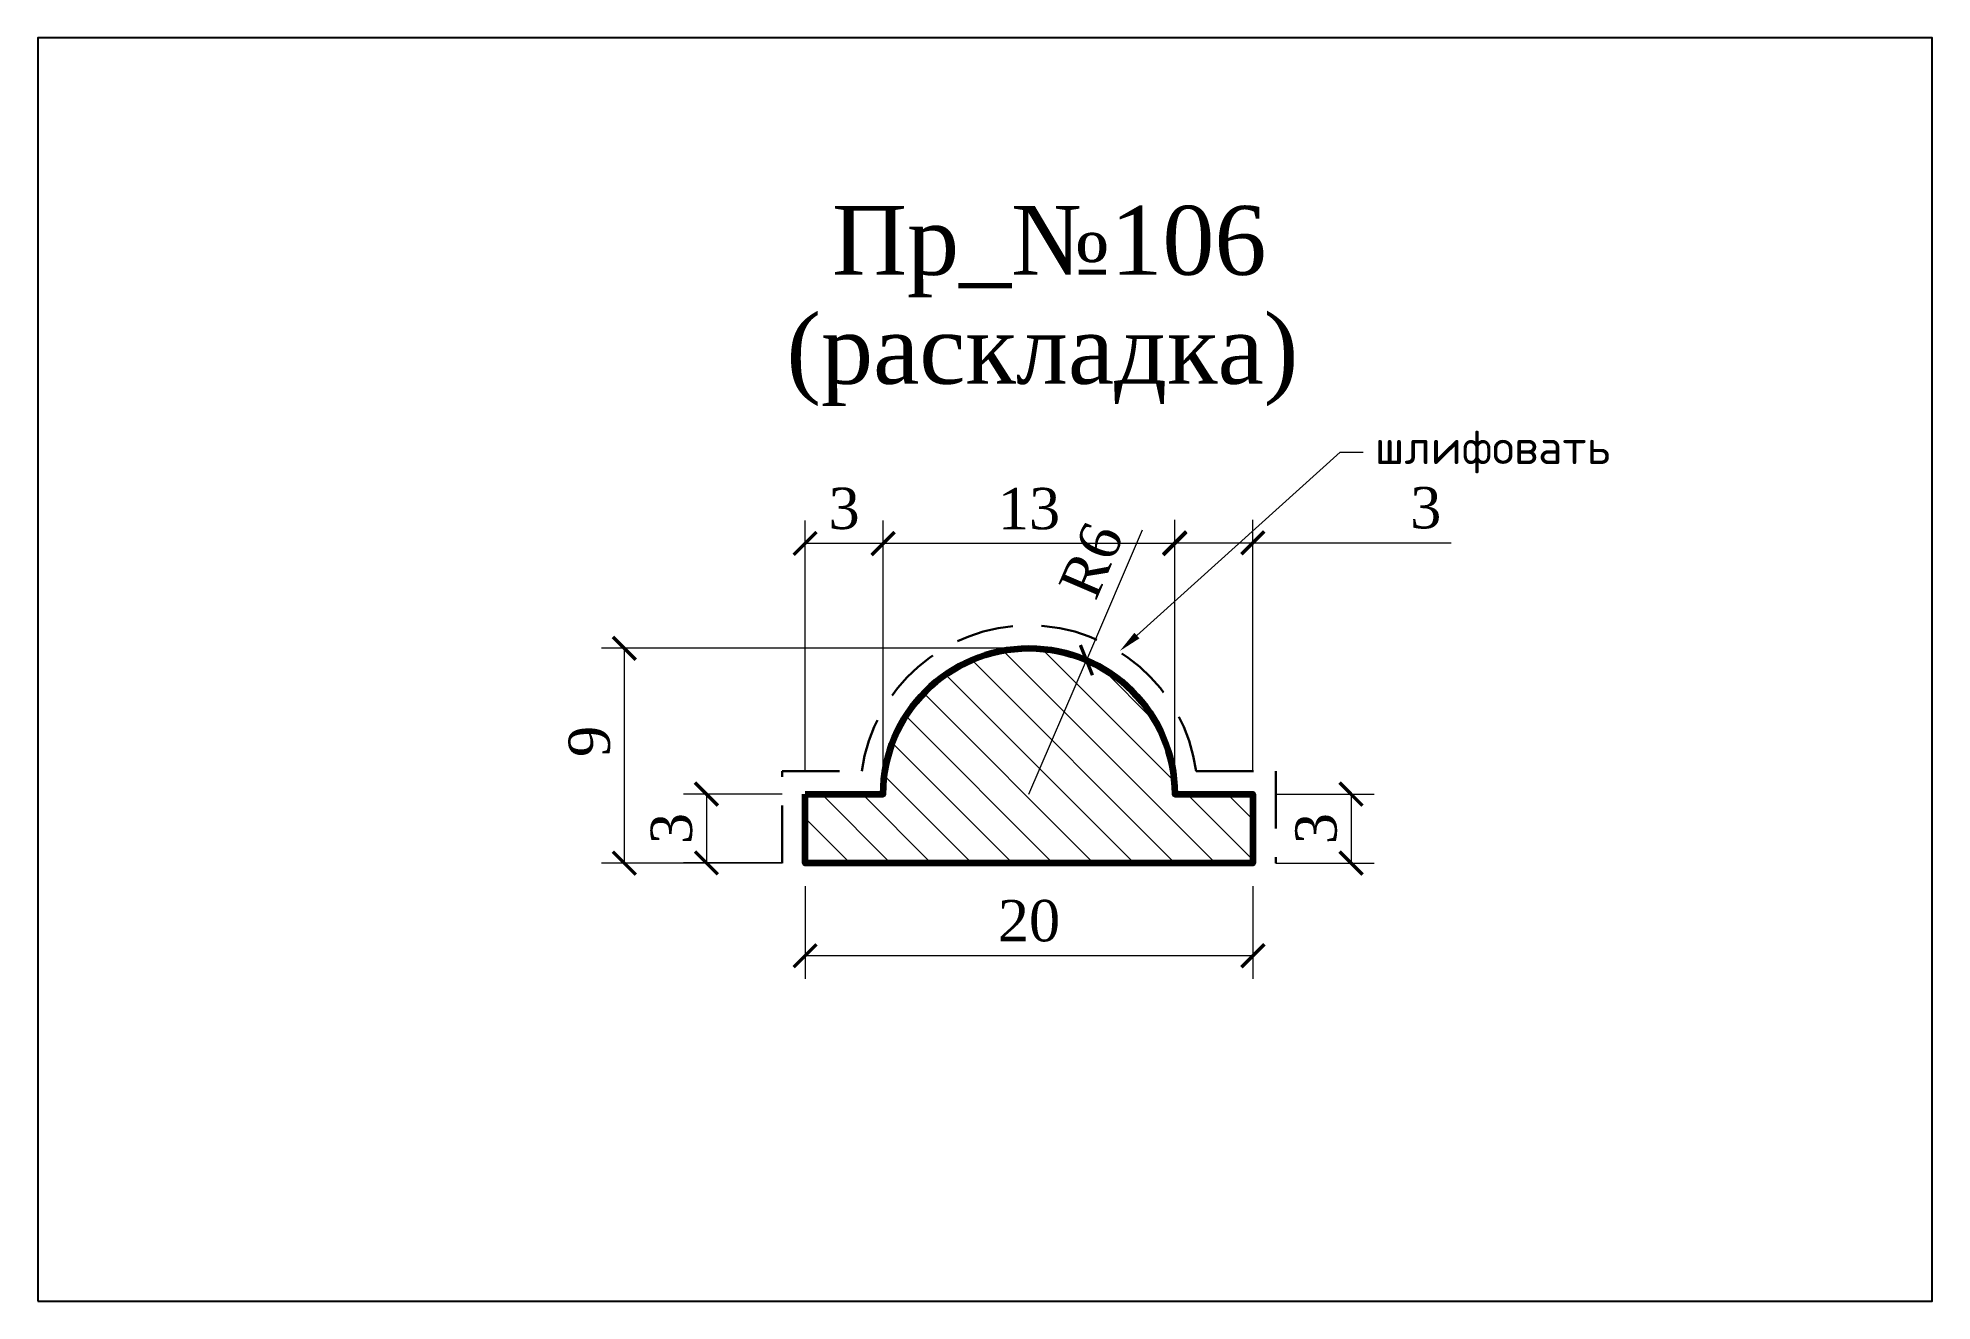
# Model space of a CAD drawing. Header units: millimetres. Extents: x 305777.1 to 305859.6, y -90691.4 to -90636.4.
import ezdxf
from ezdxf import colors
from ezdxf.entities.mleader import LeaderData, LeaderLine
from ezdxf.math import Vec2, Vec3

# ---------------------------------------------------------------- set-up
doc = ezdxf.new("R2010")
doc.units = ezdxf.units.MM
doc.header["$MEASUREMENT"] = 0
doc.linetypes.add('HIDDEN', pattern=[0.375, 0.25, -0.125])
doc.layers.add('Outside panel', color=7, linetype='Continuous', lineweight=18, true_color=0x7f5e57)
doc.layers.add('линия 50', color=1, linetype='Continuous', lineweight=211)
doc.layers.add('служебный слой РАЗМЕРЫ', color=7, linetype='Continuous', lineweight=9)
doc.layers.add('размеры в модели', color=7, linetype='Continuous')
doc.styles.add('ELECT', font='times.ttf')
doc.styles.get("Standard").update_dxf_attribs({"font": 'times.ttf'})
doc.styles.add('ЕСКД профили текст', font='isocpeur.ttf')
doc.dimstyles.new('M_1', dxfattribs={"dimtxt": 1.8, "dimasz": 1, "dimexe": 1, "dimexo": 1, "dimgap": 0.6, "dimtad": 1, "dimdec": 0, "dimdsep": 46, "dimtxsty": 'Standard', "dimblk": 'ARCHTICK', "dimcen": -5, "dimclrd": 7, "dimclre": 7, "dimclrt": 7, "dimadec": 0, "dimazin": 0, "dimtfac": 1, "dimtdec": 0, "dimtmove": 0, "dimatfit": 3, "dimfxl": 1, "dimtolj": 1, "dimtzin": 0, "dimlwd": 5, "dimlwe": 5, "dimarcsym": 0})

# ---------------------------------------------------------------- blocks, each defined once
blk = doc.blocks.new('_ArchTick')
at = {"color": 0, "linetype": 'ByBlock', "const_width": 0.15}
blk.add_lwpolyline([(-0.5, -0.5), (0.5, 0.5)], dxfattribs=at)
blk = doc.blocks.new('*D9')
at = {"layer": 'Defpoints', "color": 0, "ltscale": 1000, "transparency": 16777216}
for p in [(305810.492, -90669.303), (305806.194, -90672.296), (305810.492, -90672.296)]:
    blk.add_point(p, dxfattribs=at)
at = {"layer": 'размеры в модели', "color": 7, "lineweight": 5, "ltscale": 1000, "transparency": 16777216}
for p, q in [((305809.492, -90669.303), (305805.194, -90669.303)), ((305806.194, -90669.303), (305806.194, -90672.296)), ((305809.492, -90672.296), (305805.194, -90672.296))]:
    blk.add_line(p, q, dxfattribs=at)
for p, rotation in [((305806.194, -90669.303), 90), ((305806.194, -90672.296), 270)]:
    blk.add_blockref('_ArchTick', p, dxfattribs=dict(at, rotation=rotation))
at = {"layer": 'размеры в модели', "color": 7, "ltscale": 1000, "transparency": 16777216, "insert": (305804.678, -90670.8), "char_height": 1.8, "attachment_point": 5, "rotation": 90}
blk.add_mtext('\\A1;3', dxfattribs=at)
blk = doc.blocks.new('*D8')
at = {"layer": 'Defpoints', "color": 0, "ltscale": 1000, "transparency": 16777216}
for p in [(305820.242, -90662.953), (305802.619, -90672.305), (305810.492, -90672.305)]:
    blk.add_point(p, dxfattribs=at)
at = {"layer": 'размеры в модели', "color": 7, "lineweight": 5, "ltscale": 1000, "transparency": 16777216}
for p, q in [((305819.242, -90662.953), (305801.619, -90662.953)), ((305802.619, -90662.953), (305802.619, -90672.305)), ((305809.492, -90672.305), (305801.619, -90672.305))]:
    blk.add_line(p, q, dxfattribs=at)
for p, rotation in [((305802.619, -90662.953), 90), ((305802.619, -90672.305), 270)]:
    blk.add_blockref('_ArchTick', p, dxfattribs=dict(at, rotation=rotation))
at = {"layer": 'размеры в модели', "color": 7, "ltscale": 1000, "transparency": 16777216, "insert": (305801.101, -90667.007), "char_height": 1.8, "attachment_point": 5, "rotation": 90}
blk.add_mtext('\\A1;9', dxfattribs=at)
blk = doc.blocks.new('*D7')
at = {"layer": 'Defpoints', "color": 0, "ltscale": 1000, "transparency": 16777216}
for p in [(305813.892, -90658.395), (305813.892, -90669.303), (305826.592, -90669.303)]:
    blk.add_point(p, dxfattribs=at)
at = {"layer": 'размеры в модели', "color": 7, "lineweight": 5, "ltscale": 1000, "transparency": 16777216}
for p, q in [((305813.892, -90668.303), (305813.892, -90657.395)), ((305826.592, -90668.303), (305826.592, -90657.395)), ((305826.592, -90658.395), (305813.892, -90658.395))]:
    blk.add_line(p, q, dxfattribs=at)
at = {"layer": 'размеры в модели', "color": 7, "lineweight": 5, "ltscale": 1000, "transparency": 16777216, "rotation": 180}
blk.add_blockref('_ArchTick', (305813.892, -90658.395), dxfattribs=at)
at = {"layer": 'размеры в модели', "color": 7, "lineweight": 5, "ltscale": 1000, "transparency": 16777216}
blk.add_blockref('_ArchTick', (305826.592, -90658.395), dxfattribs=at)
at = {"layer": 'размеры в модели', "color": 7, "ltscale": 1000, "transparency": 16777216, "insert": (305820.242, -90656.88), "char_height": 1.8, "attachment_point": 5}
blk.add_mtext('\\A1;13', dxfattribs=at)
blk = doc.blocks.new('*D6')
at = {"layer": 'Defpoints', "color": 0, "ltscale": 1000, "transparency": 16777216}
for p in [(305810.492, -90658.387), (305810.492, -90669.303), (305813.892, -90669.303)]:
    blk.add_point(p, dxfattribs=at)
at = {"layer": 'размеры в модели', "color": 7, "lineweight": 5, "ltscale": 1000, "transparency": 16777216}
for p, q in [((305810.492, -90668.303), (305810.492, -90657.387)), ((305813.892, -90668.303), (305813.892, -90657.387)), ((305813.892, -90658.387), (305810.492, -90658.387))]:
    blk.add_line(p, q, dxfattribs=at)
at = {"layer": 'размеры в модели', "color": 7, "lineweight": 5, "ltscale": 1000, "transparency": 16777216, "rotation": 180}
blk.add_blockref('_ArchTick', (305810.492, -90658.387), dxfattribs=at)
at = {"layer": 'размеры в модели', "color": 7, "lineweight": 5, "ltscale": 1000, "transparency": 16777216}
blk.add_blockref('_ArchTick', (305813.892, -90658.387), dxfattribs=at)
at = {"layer": 'размеры в модели', "color": 7, "ltscale": 1000, "transparency": 16777216, "insert": (305812.192, -90656.871), "char_height": 1.8, "attachment_point": 5}
blk.add_mtext('\\A1;3', dxfattribs=at)
blk = doc.blocks.new('*D5')
at = {"layer": 'Defpoints', "color": 0, "ltscale": 1000, "transparency": 16777216}
for p in [(305826.592, -90658.359), (305826.592, -90669.303), (305829.993, -90669.303)]:
    blk.add_point(p, dxfattribs=at)
at = {"layer": 'размеры в модели', "color": 7, "lineweight": 5, "ltscale": 1000, "transparency": 16777216}
for p, q in [((305826.592, -90668.303), (305826.592, -90657.359)), ((305829.993, -90668.303), (305829.993, -90657.359)), ((305826.592, -90658.359), (305829.993, -90658.359)), ((305829.993, -90658.359), (305838.624, -90658.359))]:
    blk.add_line(p, q, dxfattribs=at)
at = {"layer": 'размеры в модели', "color": 7, "lineweight": 5, "ltscale": 1000, "transparency": 16777216, "rotation": 180}
blk.add_blockref('_ArchTick', (305826.592, -90658.359), dxfattribs=at)
at = {"layer": 'размеры в модели', "color": 7, "lineweight": 5, "ltscale": 1000, "transparency": 16777216}
blk.add_blockref('_ArchTick', (305829.993, -90658.359), dxfattribs=at)
at = {"layer": 'размеры в модели', "color": 7, "ltscale": 1000, "transparency": 16777216, "insert": (305837.524, -90656.843), "char_height": 1.8, "attachment_point": 5}
blk.add_mtext('\\A1;3', dxfattribs=at)
blk = doc.blocks.new('*D4')
at = {"layer": 'Defpoints', "color": 0, "ltscale": 1000, "transparency": 16777216}
for p in [(305810.492, -90672.303), (305829.993, -90672.303), (305810.492, -90676.34)]:
    blk.add_point(p, dxfattribs=at)
at = {"layer": 'размеры в модели', "color": 7, "lineweight": 5, "ltscale": 1000, "transparency": 16777216}
for p, q in [((305810.492, -90673.303), (305810.492, -90677.34)), ((305829.993, -90673.303), (305829.993, -90677.34)), ((305829.993, -90676.34), (305810.492, -90676.34))]:
    blk.add_line(p, q, dxfattribs=at)
at = {"layer": 'размеры в модели', "color": 7, "lineweight": 5, "ltscale": 1000, "transparency": 16777216, "rotation": 180}
blk.add_blockref('_ArchTick', (305810.492, -90676.34), dxfattribs=at)
at = {"layer": 'размеры в модели', "color": 7, "lineweight": 5, "ltscale": 1000, "transparency": 16777216}
blk.add_blockref('_ArchTick', (305829.993, -90676.34), dxfattribs=at)
at = {"layer": 'размеры в модели', "color": 7, "ltscale": 1000, "transparency": 16777216, "insert": (305820.243, -90674.824), "char_height": 1.8, "attachment_point": 5}
blk.add_mtext('\\A1;20', dxfattribs=at)
blk = doc.blocks.new('*D3')
at = {"layer": 'Defpoints', "color": 0, "ltscale": 1000, "transparency": 16777216}
for p in [(305829.993, -90669.303), (305829.993, -90672.303), (305834.271, -90672.303)]:
    blk.add_point(p, dxfattribs=at)
at = {"layer": 'размеры в модели', "color": 7, "lineweight": 5, "ltscale": 1000, "transparency": 16777216}
for p, q in [((305830.993, -90669.303), (305835.271, -90669.303)), ((305834.271, -90669.303), (305834.271, -90672.303)), ((305830.993, -90672.303), (305835.271, -90672.303))]:
    blk.add_line(p, q, dxfattribs=at)
for p, rotation in [((305834.271, -90669.303), 90), ((305834.271, -90672.303), 270)]:
    blk.add_blockref('_ArchTick', p, dxfattribs=dict(at, rotation=rotation))
at = {"layer": 'размеры в модели', "color": 7, "ltscale": 1000, "transparency": 16777216, "insert": (305832.755, -90670.803), "char_height": 1.8, "attachment_point": 5, "rotation": 90}
blk.add_mtext('\\A1;3', dxfattribs=at)
blk = doc.blocks.new('*D2')
at = {"layer": 'Defpoints', "color": 0, "ltscale": 1000, "transparency": 16777216}
for p in [(305822.745, -90663.467), (305820.242, -90669.303)]:
    blk.add_point(p, dxfattribs=at)
at = {"layer": 'размеры в модели', "color": 7, "lineweight": 5, "ltscale": 1000, "transparency": 16777216}
for p in [(305825.171, -90657.812), (305820.242, -90669.303)]:
    blk.add_line(p, (305822.745, -90663.467), dxfattribs=at)
at = {"layer": 'размеры в модели', "color": 7, "lineweight": 5, "ltscale": 1000, "transparency": 16777216, "rotation": 246.7823171826539}
blk.add_blockref('_ArchTick', (305822.745, -90663.467), dxfattribs=at)
at = {"layer": 'размеры в модели', "color": 7, "ltscale": 1000, "transparency": 16777216, "insert": (305822.96, -90659.123), "char_height": 1.8, "attachment_point": 5, "rotation": 66.78232}
blk.add_mtext('\\A1;R6', dxfattribs=at)

msp = doc.modelspace()

# ---------------------------------------------------------------- hatches: boundary and pattern name
at = {"layer": 'Outside panel', "ltscale": 1000}
h = msp.add_hatch(dxfattribs=at)
h.set_pattern_fill('ANSI31', color=256, scale=10, angle=90)
h.set_pattern_definition([(135, (-4432.4057, 5248.4858), (-0.8838834765, -0.8838834765), [])])
h.paths.add_polyline_path([(305829.993, -90672.303), (305829.993, -90669.303), (305826.592, -90669.303, 1), (305813.892, -90669.303), (305810.492, -90669.303), (305810.492, -90672.303)])

# ---------------------------------------------------------------- linework, layer by layer
at = {"color": 6, "ltscale": 1000}
msp.add_lwpolyline([(305777.078, -90691.375), (305859.578, -90691.375), (305859.578, -90636.375), (305777.078, -90636.375)], close=True, dxfattribs=at)
at = {"layer": 'линия 50', "color": 1, "linetype": 'HIDDEN', "lineweight": 30, "ltscale": 10, "true_color": 0xff0909}
msp.add_lwpolyline([(305809.492, -90672.303), (305809.491, -90668.303), (305812.96, -90668.303, -0.872054), (305827.524, -90668.303), (305830.993, -90668.303), (305830.993, -90672.303)], format="xyb", dxfattribs=at)
at = {"layer": 'линия 50', "color": 7}
msp.add_lwpolyline([(305810.492, -90669.303), (305813.892, -90669.303, -1), (305826.592, -90669.303), (305829.993, -90669.303), (305829.993, -90672.303), (305810.492, -90672.303)], format="xyb", close=True, dxfattribs=at)

# ---------------------------------------------------------------- texts
at = {"color": 7, "ltscale": 1000, "style": 'ELECT'}
for s, p in [('Пр_№106', (305811.663, -90646.691)), ('(раскладка)', (305809.68, -90651.434))]:
    msp.add_text(s, height=3, dxfattribs=at).set_placement(p)

# ---------------------------------------------------------------- dimensions: what is measured, and where the dimension line sits
at = {"layer": 'размеры в модели', "color": 0, "ltscale": 1000}
for base, p1, p2, picture, middle in [((305810.492, -90658.387), (305813.892, -90669.303), (305810.492, -90669.303), '*D6', (305812.192, -90656.871)), ((305813.892, -90658.395), (305826.592, -90669.303), (305813.892, -90669.303), '*D7', (305820.242, -90656.88)), ((305810.492, -90676.34), (305829.993, -90672.303), (305810.492, -90672.303), '*D4', (305820.243, -90674.824))]:
    dim = msp.add_linear_dim(base=base, p1=p1, p2=p2, dimstyle='M_1', override={"dimtxt": 1.8}, dxfattribs=at)
    dim.commit()
    dim.dimension.update_dxf_attribs({"geometry": picture, "text_midpoint": middle})
dim = msp.add_linear_dim(base=(305826.592, -90658.359), p1=(305829.993, -90669.303), p2=(305826.592, -90669.303), dimstyle='M_1', override={"dimtxt": 1.8}, dxfattribs=at)
dim.commit()
dim.dimension.update_dxf_attribs({"geometry": '*D5', "text_midpoint": (305837.524, -90658.359), "dimtype": 128})
dim = msp.add_radius_dim(center=(305820.242, -90669.303), mpoint=(305822.745, -90663.467), dimstyle='M_1', override={"dimtxt": 1.8}, dxfattribs=at)
dim.commit()
dim.dimension.update_dxf_attribs({"geometry": '*D2', "text_midpoint": (305822.96, -90659.123)})
dim = msp.add_linear_dim(base=(305802.619, -90672.305), p1=(305820.242, -90662.953), p2=(305810.492, -90672.305), angle=90, dimstyle='M_1', override={"dimtxt": 1.8}, dxfattribs=at)
dim.commit()
dim.dimension.update_dxf_attribs({"geometry": '*D8', "text_midpoint": (305802.619, -90667.007), "dimtype": 128})
for base, p1, p2, picture, middle in [((305806.194, -90672.296), (305810.492, -90669.303), (305810.492, -90672.296), '*D9', (305804.678, -90670.8)), ((305834.271, -90672.303), (305829.993, -90669.303), (305829.993, -90672.303), '*D3', (305832.755, -90670.803))]:
    dim = msp.add_linear_dim(base=base, p1=p1, p2=p2, angle=90, dimstyle='M_1', override={"dimtxt": 1.8}, dxfattribs=at)
    dim.commit()
    dim.dimension.update_dxf_attribs({"geometry": picture, "text_midpoint": middle})

# ---------------------------------------------------------------- leaders
at = {"layer": 'служебный слой РАЗМЕРЫ'}
ml = msp.add_multileader_mtext('Standard', dxfattribs=at)
ml.set_content('\\A1;шлифовать', color=256, style='ЕСКД профили текст')
ml.set_leader_properties(color=256, linetype='ByLayer', lineweight=-1)
ml.build(insert=Vec2(0, 0))
ml.multileader.update_dxf_attribs({"dogleg_length": 1, "arrow_head_size": 1})
ctx = ml.context
ctx.base_point, ctx.char_height, ctx.arrow_head_size, ctx.landing_gap_size, ctx.plane_origin = Vec3(305834.801, -90654.406), 1.5, 1, 0.5, Vec3(305848.277, -90628.238)
notes = []
notes.append((ctx, [(1, (1, 1, 0), (305833.801, -90654.406), (1, 0), 1, [(0, [(305824.201, -90663.069)], 0, [])])]))
ctx.mtext.insert, ctx.mtext.flow_direction = Vec3(305835.301, -90653.431), 5
for ctx, leaders in notes:
    for number, flags, end, landing, length, lines in leaders:
        leader = LeaderData()
        leader.index, (leader.has_last_leader_line, leader.has_dogleg_vector, leader.attachment_direction) = number, flags
        leader.last_leader_point, leader.dogleg_vector, leader.dogleg_length = Vec3(end), Vec3(landing), length
        for number, points, colour, breaks in lines:
            line = LeaderLine()
            line.index, line.vertices, line.color, line.breaks = number, Vec3.list(points), colors.encode_raw_color(colour), breaks
            leader.lines.append(line)
        ctx.leaders.append(leader)

doc.saveas('drawing.dxf')
